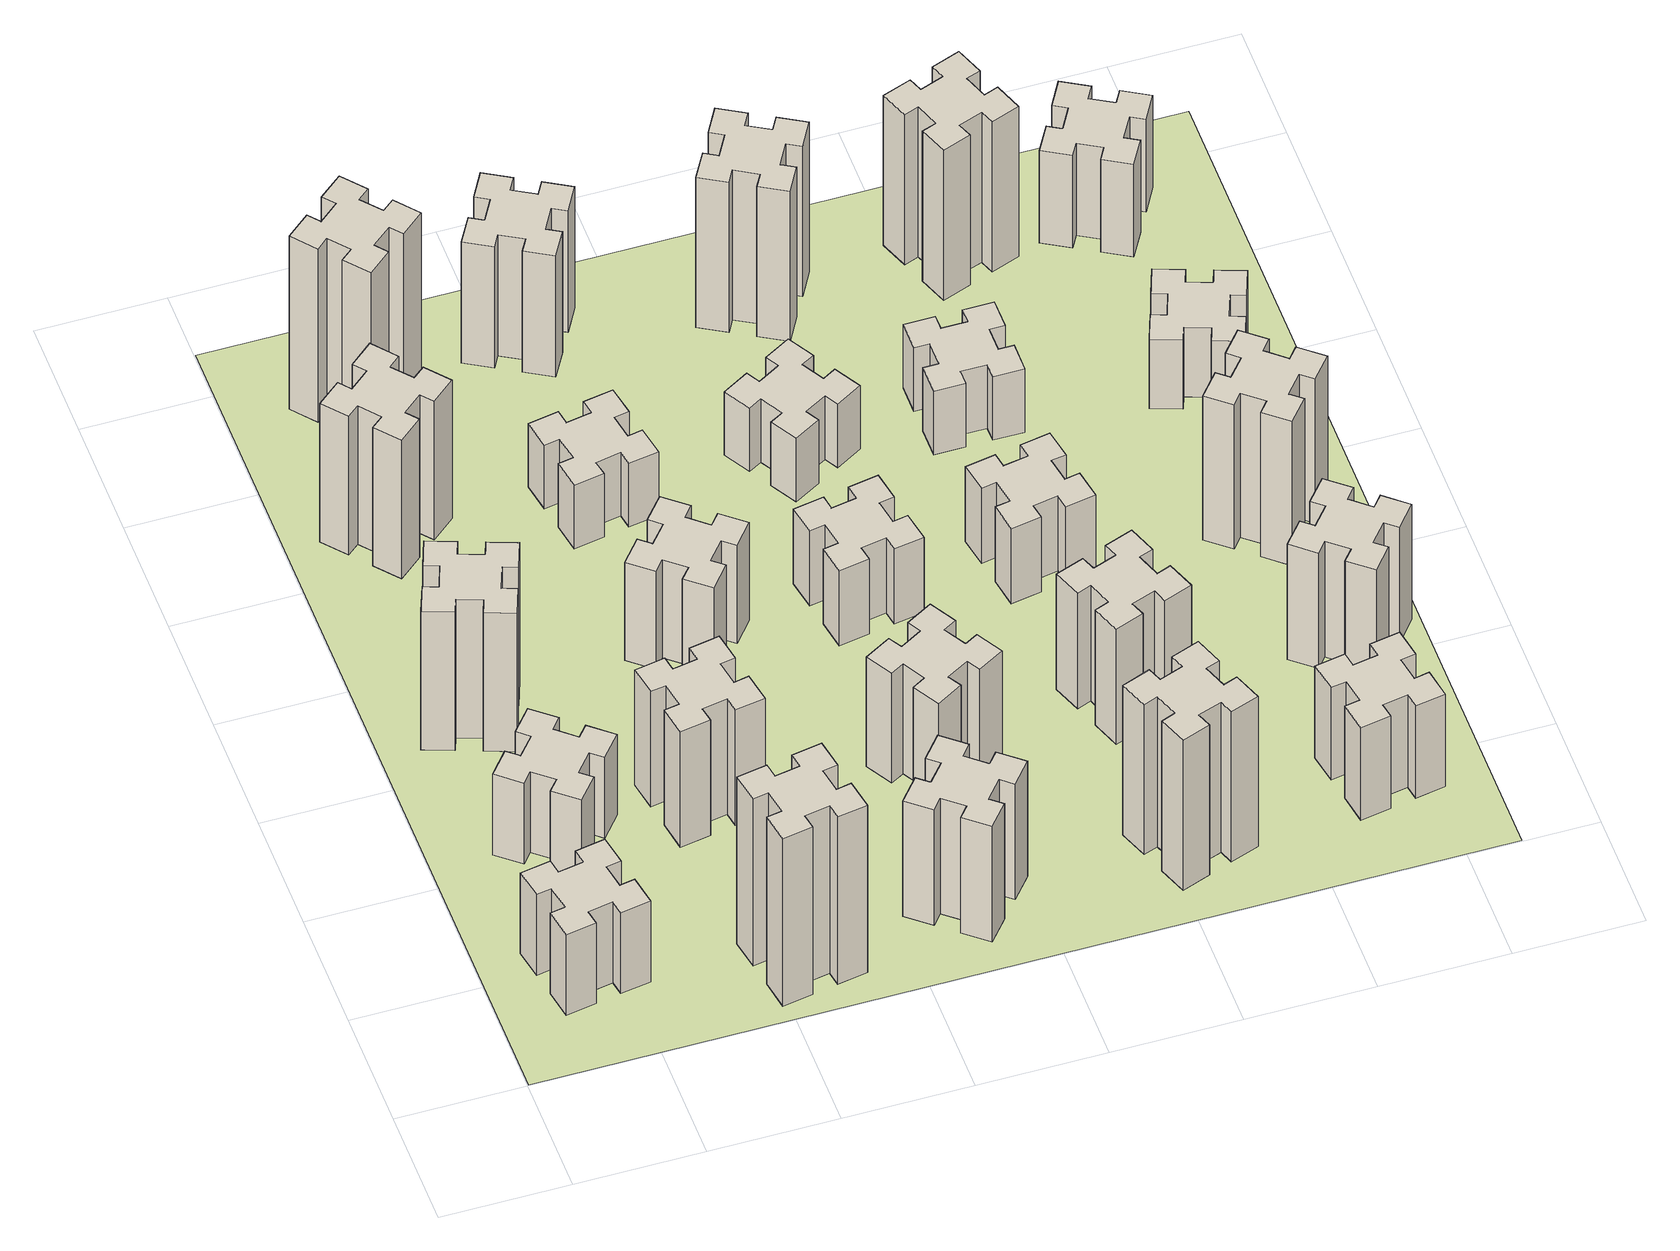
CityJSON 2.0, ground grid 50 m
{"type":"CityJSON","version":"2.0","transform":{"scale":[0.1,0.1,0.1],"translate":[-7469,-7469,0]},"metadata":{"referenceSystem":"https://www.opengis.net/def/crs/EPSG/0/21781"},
"CityObjects":{
"building1":{"type":"Building","attributes":{"class":"1000","function":"1000","usage":"1000","yearOfConstruction":2016,"roofType":"1000","measuredHeight":42,"storeysAboveGround":30,"storeysBelowGround":0},"geometry":[{"type":"Solid","lod":"1","boundaries":[[[[0,1,2,3,4,5,6,7,8,9,10,11,12,13,14,15,16,17,18,19]],[[17,16,20,21]],[[16,15,22,20]],[[15,14,23,22]],[[14,13,24,23]],[[13,12,25,24]],[[12,11,26,25]],[[11,10,27,26]],[[10,9,28,27]],[[9,8,29,28]],[[8,7,30,29]],[[7,6,31,30]],[[6,5,32,31]],[[5,4,33,32]],[[4,3,34,33]],[[3,2,35,34]],[[2,1,36,35]],[[1,0,37,36]],[[0,19,38,37]],[[19,18,39,38]],[[18,17,21,39]],[[24,25,26,27,28,29,30,31,32,33,34,35,36,37,38,39,21,20,22,23]]]]}]},
"building2":{"type":"Building","attributes":{"class":"1000","function":"1000","usage":"1000","yearOfConstruction":2016,"roofType":"1000","measuredHeight":42,"storeysAboveGround":30,"storeysBelowGround":0},"geometry":[{"type":"Solid","lod":"1","boundaries":[[[[40,41,42,43,44,45,46,47,48,49,50,51,52,53,54,55,56,57,58,59]],[[57,56,60,61]],[[56,55,62,60]],[[55,54,63,62]],[[54,53,64,63]],[[53,52,65,64]],[[52,51,66,65]],[[51,50,67,66]],[[50,49,68,67]],[[49,48,69,68]],[[48,47,70,69]],[[47,46,71,70]],[[46,45,72,71]],[[45,44,73,72]],[[44,43,74,73]],[[43,42,75,74]],[[42,41,76,75]],[[41,40,77,76]],[[40,59,78,77]],[[59,58,79,78]],[[58,57,61,79]],[[64,65,66,67,68,69,70,71,72,73,74,75,76,77,78,79,61,60,62,63]]]]}]},
"building3":{"type":"Building","attributes":{"class":"1000","function":"1000","usage":"1000","yearOfConstruction":2016,"roofType":"1000","measuredHeight":72,"storeysAboveGround":30,"storeysBelowGround":0},"geometry":[{"type":"Solid","lod":"1","boundaries":[[[[80,81,82,83,84,85,86,87,88,89,90,91,92,93,94,95,96,97,98,99]],[[97,96,100,101]],[[96,95,102,100]],[[95,94,103,102]],[[94,93,104,103]],[[93,92,105,104]],[[92,91,106,105]],[[91,90,107,106]],[[90,89,108,107]],[[89,88,109,108]],[[88,87,110,109]],[[87,86,111,110]],[[86,85,112,111]],[[85,84,113,112]],[[84,83,114,113]],[[83,82,115,114]],[[82,81,116,115]],[[81,80,117,116]],[[80,99,118,117]],[[99,98,119,118]],[[98,97,101,119]],[[104,105,106,107,108,109,110,111,112,113,114,115,116,117,118,119,101,100,102,103]]]]}]},
"building4":{"type":"Building","attributes":{"class":"1000","function":"1000","usage":"1000","yearOfConstruction":2016,"roofType":"1000","measuredHeight":72,"storeysAboveGround":30,"storeysBelowGround":0},"geometry":[{"type":"Solid","lod":"1","boundaries":[[[[120,121,122,123,124,125,126,127,128,129,130,131,132,133,134,135,136,137,138,139]],[[137,136,140,141]],[[136,135,142,140]],[[135,134,143,142]],[[134,133,144,143]],[[133,132,145,144]],[[132,131,146,145]],[[131,130,147,146]],[[130,129,148,147]],[[129,128,149,148]],[[128,127,150,149]],[[127,126,151,150]],[[126,125,152,151]],[[125,124,153,152]],[[124,123,154,153]],[[123,122,155,154]],[[122,121,156,155]],[[121,120,157,156]],[[120,139,158,157]],[[139,138,159,158]],[[138,137,141,159]],[[144,145,146,147,148,149,150,151,152,153,154,155,156,157,158,159,141,140,142,143]]]]}]},
"building5":{"type":"Building","attributes":{"class":"1000","function":"1000","usage":"1000","yearOfConstruction":2016,"roofType":"1000","measuredHeight":87,"storeysAboveGround":30,"storeysBelowGround":0},"geometry":[{"type":"Solid","lod":"1","boundaries":[[[[160,161,162,163,164,165,166,167,168,169,170,171,172,173,174,175,176,177,178,179]],[[177,176,180,181]],[[176,175,182,180]],[[175,174,183,182]],[[174,173,184,183]],[[173,172,185,184]],[[172,171,186,185]],[[171,170,187,186]],[[170,169,188,187]],[[169,168,189,188]],[[168,167,190,189]],[[167,166,191,190]],[[166,165,192,191]],[[165,164,193,192]],[[164,163,194,193]],[[163,162,195,194]],[[162,161,196,195]],[[161,160,197,196]],[[160,179,198,197]],[[179,178,199,198]],[[178,177,181,199]],[[184,185,186,187,188,189,190,191,192,193,194,195,196,197,198,199,181,180,182,183]]]]}]},
"building6":{"type":"Building","attributes":{"class":"1000","function":"1000","usage":"1000","yearOfConstruction":2016,"roofType":"1000","measuredHeight":60,"storeysAboveGround":30,"storeysBelowGround":0},"geometry":[{"type":"Solid","lod":"1","boundaries":[[[[200,201,202,203,204,205,206,207,208,209,210,211,212,213,214,215,216,217,218,219]],[[217,216,220,221]],[[216,215,222,220]],[[215,214,223,222]],[[214,213,224,223]],[[213,212,225,224]],[[212,211,226,225]],[[211,210,227,226]],[[210,209,228,227]],[[209,208,229,228]],[[208,207,230,229]],[[207,206,231,230]],[[206,205,232,231]],[[205,204,233,232]],[[204,203,234,233]],[[203,202,235,234]],[[202,201,236,235]],[[201,200,237,236]],[[200,219,238,237]],[[219,218,239,238]],[[218,217,221,239]],[[224,225,226,227,228,229,230,231,232,233,234,235,236,237,238,239,221,220,222,223]]]]}]},
"building7":{"type":"Building","attributes":{"class":"1000","function":"1000","usage":"1000","yearOfConstruction":2016,"roofType":"1000","measuredHeight":90,"storeysAboveGround":30,"storeysBelowGround":0},"geometry":[{"type":"Solid","lod":"1","boundaries":[[[[240,241,242,243,244,245,246,247,248,249,250,251,252,253,254,255,256,257,258,259]],[[257,256,260,261]],[[256,255,262,260]],[[255,254,263,262]],[[254,253,264,263]],[[253,252,265,264]],[[252,251,266,265]],[[251,250,267,266]],[[250,249,268,267]],[[249,248,269,268]],[[248,247,270,269]],[[247,246,271,270]],[[246,245,272,271]],[[245,244,273,272]],[[244,243,274,273]],[[243,242,275,274]],[[242,241,276,275]],[[241,240,277,276]],[[240,259,278,277]],[[259,258,279,278]],[[258,257,261,279]],[[264,265,266,267,268,269,270,271,272,273,274,275,276,277,278,279,261,260,262,263]]]]}]},
"building8":{"type":"Building","attributes":{"class":"1000","function":"1000","usage":"1000","yearOfConstruction":2016,"roofType":"1000","measuredHeight":51,"storeysAboveGround":30,"storeysBelowGround":0},"geometry":[{"type":"Solid","lod":"1","boundaries":[[[[280,281,282,283,284,285,286,287,288,289,290,291,292,293,294,295,296,297,298,299]],[[297,296,300,301]],[[296,295,302,300]],[[295,294,303,302]],[[294,293,304,303]],[[293,292,305,304]],[[292,291,306,305]],[[291,290,307,306]],[[290,289,308,307]],[[289,288,309,308]],[[288,287,310,309]],[[287,286,311,310]],[[286,285,312,311]],[[285,284,313,312]],[[284,283,314,313]],[[283,282,315,314]],[[282,281,316,315]],[[281,280,317,316]],[[280,299,318,317]],[[299,298,319,318]],[[298,297,301,319]],[[304,305,306,307,308,309,310,311,312,313,314,315,316,317,318,319,301,300,302,303]]]]}]},
"building9":{"type":"Building","attributes":{"class":"1000","function":"1000","usage":"1000","yearOfConstruction":2016,"roofType":"1000","measuredHeight":60,"storeysAboveGround":30,"storeysBelowGround":0},"geometry":[{"type":"Solid","lod":"1","boundaries":[[[[320,321,322,323,324,325,326,327,328,329,330,331,332,333,334,335,336,337,338,339]],[[337,336,340,341]],[[336,335,342,340]],[[335,334,343,342]],[[334,333,344,343]],[[333,332,345,344]],[[332,331,346,345]],[[331,330,347,346]],[[330,329,348,347]],[[329,328,349,348]],[[328,327,350,349]],[[327,326,351,350]],[[326,325,352,351]],[[325,324,353,352]],[[324,323,354,353]],[[323,322,355,354]],[[322,321,356,355]],[[321,320,357,356]],[[320,339,358,357]],[[339,338,359,358]],[[338,337,341,359]],[[344,345,346,347,348,349,350,351,352,353,354,355,356,357,358,359,341,340,342,343]]]]}]},
"building10":{"type":"Building","attributes":{"class":"1000","function":"1000","usage":"1000","yearOfConstruction":2016,"roofType":"1000","measuredHeight":33,"storeysAboveGround":30,"storeysBelowGround":0},"geometry":[{"type":"Solid","lod":"1","boundaries":[[[[360,361,362,363,364,365,366,367,368,369,370,371,372,373,374,375,376,377,378,379]],[[377,376,380,381]],[[376,375,382,380]],[[375,374,383,382]],[[374,373,384,383]],[[373,372,385,384]],[[372,371,386,385]],[[371,370,387,386]],[[370,369,388,387]],[[369,368,389,388]],[[368,367,390,389]],[[367,366,391,390]],[[366,365,392,391]],[[365,364,393,392]],[[364,363,394,393]],[[363,362,395,394]],[[362,361,396,395]],[[361,360,397,396]],[[360,379,398,397]],[[379,378,399,398]],[[378,377,381,399]],[[384,385,386,387,388,389,390,391,392,393,394,395,396,397,398,399,381,380,382,383]]]]}]},
"building11":{"type":"Building","attributes":{"class":"1000","function":"1000","usage":"1000","yearOfConstruction":2016,"roofType":"1000","measuredHeight":63,"storeysAboveGround":30,"storeysBelowGround":0},"geometry":[{"type":"Solid","lod":"1","boundaries":[[[[400,401,402,403,404,405,406,407,408,409,410,411,412,413,414,415,416,417,418,419]],[[417,416,420,421]],[[416,415,422,420]],[[415,414,423,422]],[[414,413,424,423]],[[413,412,425,424]],[[412,411,426,425]],[[411,410,427,426]],[[410,409,428,427]],[[409,408,429,428]],[[408,407,430,429]],[[407,406,431,430]],[[406,405,432,431]],[[405,404,433,432]],[[404,403,434,433]],[[403,402,435,434]],[[402,401,436,435]],[[401,400,437,436]],[[400,419,438,437]],[[419,418,439,438]],[[418,417,421,439]],[[424,425,426,427,428,429,430,431,432,433,434,435,436,437,438,439,421,420,422,423]]]]}]},
"building12":{"type":"Building","attributes":{"class":"1000","function":"1000","usage":"1000","yearOfConstruction":2016,"roofType":"1000","measuredHeight":57,"storeysAboveGround":30,"storeysBelowGround":0},"geometry":[{"type":"Solid","lod":"1","boundaries":[[[[440,441,442,443,444,445,446,447,448,449,450,451,452,453,454,455,456,457,458,459]],[[457,456,460,461]],[[456,455,462,460]],[[455,454,463,462]],[[454,453,464,463]],[[453,452,465,464]],[[452,451,466,465]],[[451,450,467,466]],[[450,449,468,467]],[[449,448,469,468]],[[448,447,470,469]],[[447,446,471,470]],[[446,445,472,471]],[[445,444,473,472]],[[444,443,474,473]],[[443,442,475,474]],[[442,441,476,475]],[[441,440,477,476]],[[440,459,478,477]],[[459,458,479,478]],[[458,457,461,479]],[[464,465,466,467,468,469,470,471,472,473,474,475,476,477,478,479,461,460,462,463]]]]}]},
"building13":{"type":"Building","attributes":{"class":"1000","function":"1000","usage":"1000","yearOfConstruction":2016,"roofType":"1000","measuredHeight":39,"storeysAboveGround":30,"storeysBelowGround":0},"geometry":[{"type":"Solid","lod":"1","boundaries":[[[[480,481,482,483,484,485,486,487,488,489,490,491,492,493,494,495,496,497,498,499]],[[497,496,500,501]],[[496,495,502,500]],[[495,494,503,502]],[[494,493,504,503]],[[493,492,505,504]],[[492,491,506,505]],[[491,490,507,506]],[[490,489,508,507]],[[489,488,509,508]],[[488,487,510,509]],[[487,486,511,510]],[[486,485,512,511]],[[485,484,513,512]],[[484,483,514,513]],[[483,482,515,514]],[[482,481,516,515]],[[481,480,517,516]],[[480,499,518,517]],[[499,498,519,518]],[[498,497,501,519]],[[504,505,506,507,508,509,510,511,512,513,514,515,516,517,518,519,501,500,502,503]]]]}]},
"building14":{"type":"Building","attributes":{"class":"1000","function":"1000","usage":"1000","yearOfConstruction":2016,"roofType":"1000","measuredHeight":33,"storeysAboveGround":30,"storeysBelowGround":0},"geometry":[{"type":"Solid","lod":"1","boundaries":[[[[520,521,522,523,524,525,526,527,528,529,530,531,532,533,534,535,536,537,538,539]],[[537,536,540,541]],[[536,535,542,540]],[[535,534,543,542]],[[534,533,544,543]],[[533,532,545,544]],[[532,531,546,545]],[[531,530,547,546]],[[530,529,548,547]],[[529,528,549,548]],[[528,527,550,549]],[[527,526,551,550]],[[526,525,552,551]],[[525,524,553,552]],[[524,523,554,553]],[[523,522,555,554]],[[522,521,556,555]],[[521,520,557,556]],[[520,539,558,557]],[[539,538,559,558]],[[538,537,541,559]],[[544,545,546,547,548,549,550,551,552,553,554,555,556,557,558,559,541,540,542,543]]]]}]},
"building15":{"type":"Building","attributes":{"class":"1000","function":"1000","usage":"1000","yearOfConstruction":2016,"roofType":"1000","measuredHeight":78,"storeysAboveGround":30,"storeysBelowGround":0},"geometry":[{"type":"Solid","lod":"1","boundaries":[[[[560,561,562,563,564,565,566,567,568,569,570,571,572,573,574,575,576,577,578,579]],[[577,576,580,581]],[[576,575,582,580]],[[575,574,583,582]],[[574,573,584,583]],[[573,572,585,584]],[[572,571,586,585]],[[571,570,587,586]],[[570,569,588,587]],[[569,568,589,588]],[[568,567,590,589]],[[567,566,591,590]],[[566,565,592,591]],[[565,564,593,592]],[[564,563,594,593]],[[563,562,595,594]],[[562,561,596,595]],[[561,560,597,596]],[[560,579,598,597]],[[579,578,599,598]],[[578,577,581,599]],[[584,585,586,587,588,589,590,591,592,593,594,595,596,597,598,599,581,580,582,583]]]]}]},
"building16":{"type":"Building","attributes":{"class":"1000","function":"1000","usage":"1000","yearOfConstruction":2016,"roofType":"1000","measuredHeight":60,"storeysAboveGround":30,"storeysBelowGround":0},"geometry":[{"type":"Solid","lod":"1","boundaries":[[[[600,601,602,603,604,605,606,607,608,609,610,611,612,613,614,615,616,617,618,619]],[[617,616,620,621]],[[616,615,622,620]],[[615,614,623,622]],[[614,613,624,623]],[[613,612,625,624]],[[612,611,626,625]],[[611,610,627,626]],[[610,609,628,627]],[[609,608,629,628]],[[608,607,630,629]],[[607,606,631,630]],[[606,605,632,631]],[[605,604,633,632]],[[604,603,634,633]],[[603,602,635,634]],[[602,601,636,635]],[[601,600,637,636]],[[600,619,638,637]],[[619,618,639,638]],[[618,617,621,639]],[[624,625,626,627,628,629,630,631,632,633,634,635,636,637,638,639,621,620,622,623]]]]}]},
"building17":{"type":"Building","attributes":{"class":"1000","function":"1000","usage":"1000","yearOfConstruction":2016,"roofType":"1000","measuredHeight":78,"storeysAboveGround":30,"storeysBelowGround":0},"geometry":[{"type":"Solid","lod":"1","boundaries":[[[[640,641,642,643,644,645,646,647,648,649,650,651,652,653,654,655,656,657,658,659]],[[657,656,660,661]],[[656,655,662,660]],[[655,654,663,662]],[[654,653,664,663]],[[653,652,665,664]],[[652,651,666,665]],[[651,650,667,666]],[[650,649,668,667]],[[649,648,669,668]],[[648,647,670,669]],[[647,646,671,670]],[[646,645,672,671]],[[645,644,673,672]],[[644,643,674,673]],[[643,642,675,674]],[[642,641,676,675]],[[641,640,677,676]],[[640,659,678,677]],[[659,658,679,678]],[[658,657,661,679]],[[664,665,666,667,668,669,670,671,672,673,674,675,676,677,678,679,661,660,662,663]]]]}]},
"building18":{"type":"Building","attributes":{"class":"1000","function":"1000","usage":"1000","yearOfConstruction":2016,"roofType":"1000","measuredHeight":39,"storeysAboveGround":30,"storeysBelowGround":0},"geometry":[{"type":"Solid","lod":"1","boundaries":[[[[680,681,682,683,684,685,686,687,688,689,690,691,692,693,694,695,696,697,698,699]],[[697,696,700,701]],[[696,695,702,700]],[[695,694,703,702]],[[694,693,704,703]],[[693,692,705,704]],[[692,691,706,705]],[[691,690,707,706]],[[690,689,708,707]],[[689,688,709,708]],[[688,687,710,709]],[[687,686,711,710]],[[686,685,712,711]],[[685,684,713,712]],[[684,683,714,713]],[[683,682,715,714]],[[682,681,716,715]],[[681,680,717,716]],[[680,699,718,717]],[[699,698,719,718]],[[698,697,701,719]],[[704,705,706,707,708,709,710,711,712,713,714,715,716,717,718,719,701,700,702,703]]]]}]},
"building19":{"type":"Building","attributes":{"class":"1000","function":"1000","usage":"1000","yearOfConstruction":2016,"roofType":"1000","measuredHeight":33,"storeysAboveGround":30,"storeysBelowGround":0},"geometry":[{"type":"Solid","lod":"1","boundaries":[[[[720,721,722,723,724,725,726,727,728,729,730,731,732,733,734,735,736,737,738,739]],[[737,736,740,741]],[[736,735,742,740]],[[735,734,743,742]],[[734,733,744,743]],[[733,732,745,744]],[[732,731,746,745]],[[731,730,747,746]],[[730,729,748,747]],[[729,728,749,748]],[[728,727,750,749]],[[727,726,751,750]],[[726,725,752,751]],[[725,724,753,752]],[[724,723,754,753]],[[723,722,755,754]],[[722,721,756,755]],[[721,720,757,756]],[[720,739,758,757]],[[739,738,759,758]],[[738,737,741,759]],[[744,745,746,747,748,749,750,751,752,753,754,755,756,757,758,759,741,740,742,743]]]]}]},
"building20":{"type":"Building","attributes":{"class":"1000","function":"1000","usage":"1000","yearOfConstruction":2016,"roofType":"1000","measuredHeight":48,"storeysAboveGround":30,"storeysBelowGround":0},"geometry":[{"type":"Solid","lod":"1","boundaries":[[[[760,761,762,763,764,765,766,767,768,769,770,771,772,773,774,775,776,777,778,779]],[[777,776,780,781]],[[776,775,782,780]],[[775,774,783,782]],[[774,773,784,783]],[[773,772,785,784]],[[772,771,786,785]],[[771,770,787,786]],[[770,769,788,787]],[[769,768,789,788]],[[768,767,790,789]],[[767,766,791,790]],[[766,765,792,791]],[[765,764,793,792]],[[764,763,794,793]],[[763,762,795,794]],[[762,761,796,795]],[[761,760,797,796]],[[760,779,798,797]],[[779,778,799,798]],[[778,777,781,799]],[[784,785,786,787,788,789,790,791,792,793,794,795,796,797,798,799,781,780,782,783]]]]}]},
"building21":{"type":"Building","attributes":{"class":"1000","function":"1000","usage":"1000","yearOfConstruction":2016,"roofType":"1000","measuredHeight":78,"storeysAboveGround":30,"storeysBelowGround":0},"geometry":[{"type":"Solid","lod":"1","boundaries":[[[[800,801,802,803,804,805,806,807,808,809,810,811,812,813,814,815,816,817,818,819]],[[817,816,820,821]],[[816,815,822,820]],[[815,814,823,822]],[[814,813,824,823]],[[813,812,825,824]],[[812,811,826,825]],[[811,810,827,826]],[[810,809,828,827]],[[809,808,829,828]],[[808,807,830,829]],[[807,806,831,830]],[[806,805,832,831]],[[805,804,833,832]],[[804,803,834,833]],[[803,802,835,834]],[[802,801,836,835]],[[801,800,837,836]],[[800,819,838,837]],[[819,818,839,838]],[[818,817,821,839]],[[824,825,826,827,828,829,830,831,832,833,834,835,836,837,838,839,821,820,822,823]]]]}]},
"building22":{"type":"Building","attributes":{"class":"1000","function":"1000","usage":"1000","yearOfConstruction":2016,"roofType":"1000","measuredHeight":60,"storeysAboveGround":30,"storeysBelowGround":0},"geometry":[{"type":"Solid","lod":"1","boundaries":[[[[840,841,842,843,844,845,846,847,848,849,850,851,852,853,854,855,856,857,858,859]],[[857,856,860,861]],[[856,855,862,860]],[[855,854,863,862]],[[854,853,864,863]],[[853,852,865,864]],[[852,851,866,865]],[[851,850,867,866]],[[850,849,868,867]],[[849,848,869,868]],[[848,847,870,869]],[[847,846,871,870]],[[846,845,872,871]],[[845,844,873,872]],[[844,843,874,873]],[[843,842,875,874]],[[842,841,876,875]],[[841,840,877,876]],[[840,859,878,877]],[[859,858,879,878]],[[858,857,861,879]],[[864,865,866,867,868,869,870,871,872,873,874,875,876,877,878,879,861,860,862,863]]]]}]},
"building23":{"type":"Building","attributes":{"class":"1000","function":"1000","usage":"1000","yearOfConstruction":2016,"roofType":"1000","measuredHeight":75,"storeysAboveGround":30,"storeysBelowGround":0},"geometry":[{"type":"Solid","lod":"1","boundaries":[[[[880,881,882,883,884,885,886,887,888,889,890,891,892,893,894,895,896,897,898,899]],[[897,896,900,901]],[[896,895,902,900]],[[895,894,903,902]],[[894,893,904,903]],[[893,892,905,904]],[[892,891,906,905]],[[891,890,907,906]],[[890,889,908,907]],[[889,888,909,908]],[[888,887,910,909]],[[887,886,911,910]],[[886,885,912,911]],[[885,884,913,912]],[[884,883,914,913]],[[883,882,915,914]],[[882,881,916,915]],[[881,880,917,916]],[[880,899,918,917]],[[899,898,919,918]],[[898,897,901,919]],[[904,905,906,907,908,909,910,911,912,913,914,915,916,917,918,919,901,900,902,903]]]]}]},
"building24":{"type":"Building","attributes":{"class":"1000","function":"1000","usage":"1000","yearOfConstruction":2016,"roofType":"1000","measuredHeight":36,"storeysAboveGround":30,"storeysBelowGround":0},"geometry":[{"type":"Solid","lod":"1","boundaries":[[[[920,921,922,923,924,925,926,927,928,929,930,931,932,933,934,935,936,937,938,939]],[[937,936,940,941]],[[936,935,942,940]],[[935,934,943,942]],[[934,933,944,943]],[[933,932,945,944]],[[932,931,946,945]],[[931,930,947,946]],[[930,929,948,947]],[[929,928,949,948]],[[928,927,950,949]],[[927,926,951,950]],[[926,925,952,951]],[[925,924,953,952]],[[924,923,954,953]],[[923,922,955,954]],[[922,921,956,955]],[[921,920,957,956]],[[920,939,958,957]],[[939,938,959,958]],[[938,937,941,959]],[[944,945,946,947,948,949,950,951,952,953,954,955,956,957,958,959,941,940,942,943]]]]}]},
"building25":{"type":"Building","attributes":{"class":"1000","function":"1000","usage":"1000","yearOfConstruction":2016,"roofType":"1000","measuredHeight":48,"storeysAboveGround":30,"storeysBelowGround":0},"geometry":[{"type":"Solid","lod":"1","boundaries":[[[[960,961,962,963,964,965,966,967,968,969,970,971,972,973,974,975,976,977,978,979]],[[977,976,980,981]],[[976,975,982,980]],[[975,974,983,982]],[[974,973,984,983]],[[973,972,985,984]],[[972,971,986,985]],[[971,970,987,986]],[[970,969,988,987]],[[969,968,989,988]],[[968,967,990,989]],[[967,966,991,990]],[[966,965,992,991]],[[965,964,993,992]],[[964,963,994,993]],[[963,962,995,994]],[[962,961,996,995]],[[961,960,997,996]],[[960,979,998,997]],[[979,978,999,998]],[[978,977,981,999]],[[984,985,986,987,988,989,990,991,992,993,994,995,996,997,998,999,981,980,982,983]]]]}]},
"landuse1":{"type":"LandUse","attributes":{"name":"plot1","function":"1010"},"geometry":[{"type":"MultiSurface","lod":"1","boundaries":[[[1000,1001,1002,1003]]]}]}
},
"vertices":[
[492,445,0],[475,544,0],[534,554,0],[513,672,0],[395,651,0],[405,592,0],[307,575,0],[297,634,0],[178,613,0],[199,495,0],[258,505,0],[276,407,0],[217,397,0],[237,278,0],[356,299,0],[345,358,0],[444,376,0],[454,317,0],[572,337,0],[551,456,0],[444,376,420],[454,317,420],[345,358,420],[356,299,420],[237,278,420],[217,397,420],[276,407,420],[258,505,420],[199,495,420],[178,613,420],[297,634,420],[307,575,420],[405,592,420],[395,651,420],[513,672,420],[534,554,420],[475,544,420],[492,445,420],[551,456,420],[572,337,420],
[423,1224,0],[359,1148,0],[313,1186,0],[236,1094,0],[328,1017,0],[366,1063,0],[443,999,0],[404,953,0],[496,876,0],[573,968,0],[527,1006,0],[592,1083,0],[638,1044,0],[715,1136,0],[623,1213,0],[584,1167,0],[508,1232,0],[546,1278,0],[454,1355,0],[377,1263,0],[508,1232,420],[546,1278,420],[584,1167,420],[623,1213,420],[715,1136,420],[638,1044,420],[592,1083,420],[527,1006,420],[573,968,420],[496,876,420],[404,953,420],[443,999,420],[366,1063,420],[328,1017,420],[236,1094,420],[313,1186,420],[359,1148,420],[423,1224,420],[377,1263,420],[454,1355,420],
[291,1669,0],[385,1635,0],[364,1579,0],[477,1537,0],[518,1650,0],[462,1671,0],[496,1765,0],[552,1744,0],[593,1857,0],[480,1898,0],[460,1842,0],[366,1876,0],[387,1932,0],[274,1973,0],[233,1860,0],[289,1840,0],[255,1746,0],[199,1767,0],[157,1654,0],[270,1613,0],[255,1746,720],[199,1767,720],[289,1840,720],[233,1860,720],[274,1973,720],[387,1932,720],[366,1876,720],[460,1842,720],[480,1898,720],[593,1857,720],[552,1744,720],[496,1765,720],[462,1671,720],[518,1650,720],[477,1537,720],[364,1579,720],[385,1635,720],[291,1669,720],[270,1613,720],[157,1654,720],
[259,2663,0],[323,2586,0],[277,2548,0],[354,2456,0],[446,2533,0],[408,2579,0],[484,2643,0],[523,2597,0],[615,2674,0],[538,2766,0],[492,2728,0],[427,2804,0],[473,2843,0],[396,2935,0],[304,2858,0],[343,2812,0],[266,2747,0],[228,2793,0],[136,2716,0],[213,2624,0],[266,2747,720],[228,2793,720],[343,2812,720],[304,2858,720],[396,2935,720],[473,2843,720],[427,2804,720],[492,2728,720],[538,2766,720],[615,2674,720],[523,2597,720],[484,2643,720],[408,2579,720],[446,2533,720],[354,2456,720],[277,2548,720],[323,2586,720],[259,2663,720],[213,2624,720],[136,2716,720],
[998,305,0],[1016,207,0],[957,197,0],[977,78,0],[1096,99,0],[1085,158,0],[1184,176,0],[1194,117,0],[1312,137,0],[1291,256,0],[1232,245,0],[1215,344,0],[1274,354,0],[1253,472,0],[1135,451,0],[1145,392,0],[1047,375,0],[1037,434,0],[918,413,0],[939,295,0],[1047,375,870],[1037,434,870],[1145,392,870],[1135,451,870],[1253,472,870],[1274,354,870],[1215,344,870],[1232,245,870],[1291,256,870],[1312,137,870],[1194,117,870],[1184,176,870],[1085,158,870],[1096,99,870],[977,78,870],[957,197,870],[1016,207,870],[998,305,870],[939,295,870],[918,413,870],
[898,1145,0],[916,1047,0],[857,1037,0],[877,918,0],[996,939,0],[985,998,0],[1084,1016,0],[1094,957,0],[1212,977,0],[1191,1096,0],[1132,1085,0],[1115,1184,0],[1174,1194,0],[1153,1312,0],[1035,1291,0],[1045,1232,0],[947,1215,0],[937,1274,0],[818,1253,0],[839,1135,0],[947,1215,600],[937,1274,600],[1045,1232,600],[1035,1291,600],[1153,1312,600],[1174,1194,600],[1115,1184,600],[1132,1085,600],[1191,1096,600],[1212,977,600],[1094,957,600],[1084,1016,600],[985,998,600],[996,939,600],[877,918,600],[857,1037,600],[916,1047,600],[898,1145,600],[839,1135,600],[818,1253,600],
[443,3452,0],[366,3387,0],[328,3433,0],[236,3356,0],[313,3264,0],[359,3303,0],[423,3226,0],[377,3188,0],[454,3096,0],[546,3173,0],[508,3219,0],[584,3283,0],[623,3237,0],[715,3314,0],[638,3406,0],[592,3368,0],[527,3444,0],[573,3483,0],[496,3575,0],[404,3498,0],[527,3444,900],[573,3483,900],[592,3368,900],[638,3406,900],[715,3314,900],[623,3237,900],[584,3283,900],[508,3219,900],[546,3173,900],[454,3096,900],[377,3188,900],[423,3226,900],[359,3303,900],[313,3264,900],[236,3356,900],[328,3433,900],[366,3387,900],[443,3452,900],[404,3498,900],[496,3575,900],
[1163,1964,0],[1099,1888,0],[1053,1926,0],[976,1834,0],[1068,1757,0],[1106,1803,0],[1183,1739,0],[1144,1693,0],[1236,1616,0],[1313,1708,0],[1267,1746,0],[1332,1823,0],[1378,1784,0],[1455,1876,0],[1363,1953,0],[1324,1907,0],[1248,1972,0],[1286,2018,0],[1194,2095,0],[1117,2003,0],[1248,1972,510],[1286,2018,510],[1324,1907,510],[1363,1953,510],[1455,1876,510],[1378,1784,510],[1332,1823,510],[1267,1746,510],[1313,1708,510],[1236,1616,510],[1144,1693,510],[1183,1739,510],[1106,1803,510],[1068,1757,510],[976,1834,510],[1053,1926,510],[1099,1888,510],[1163,1964,510],[1117,2003,510],[1194,2095,510],
[1646,323,0],[1723,259,0],[1684,213,0],[1776,136,0],[1853,228,0],[1807,266,0],[1872,343,0],[1918,304,0],[1995,396,0],[1903,473,0],[1864,427,0],[1788,492,0],[1826,538,0],[1734,615,0],[1657,523,0],[1703,484,0],[1639,408,0],[1593,446,0],[1516,354,0],[1608,277,0],[1639,408,600],[1593,446,600],[1703,484,600],[1657,523,600],[1734,615,600],[1826,538,600],[1788,492,600],[1864,427,600],[1903,473,600],[1995,396,600],[1918,304,600],[1872,343,600],[1807,266,600],[1853,228,600],[1776,136,600],[1684,213,600],[1723,259,600],[1646,323,600],[1608,277,600],[1516,354,600],
[998,2625,0],[1016,2527,0],[957,2517,0],[977,2398,0],[1096,2419,0],[1085,2478,0],[1184,2496,0],[1194,2437,0],[1312,2457,0],[1291,2576,0],[1232,2565,0],[1215,2664,0],[1274,2674,0],[1253,2792,0],[1135,2771,0],[1145,2712,0],[1047,2695,0],[1037,2754,0],[918,2733,0],[939,2615,0],[1047,2695,330],[1037,2754,330],[1145,2712,330],[1135,2771,330],[1253,2792,330],[1274,2674,330],[1215,2664,330],[1232,2565,330],[1291,2576,330],[1312,2457,330],[1194,2437,330],[1184,2496,330],[1085,2478,330],[1096,2419,330],[977,2398,330],[957,2517,330],[1016,2527,330],[998,2625,330],[939,2615,330],[918,2733,330],
[1045,3534,0],[995,3447,0],[943,3477,0],[883,3373,0],[987,3313,0],[1017,3365,0],[1104,3315,0],[1074,3263,0],[1178,3203,0],[1238,3307,0],[1186,3337,0],[1236,3424,0],[1288,3394,0],[1348,3498,0],[1244,3558,0],[1214,3506,0],[1127,3556,0],[1157,3608,0],[1053,3668,0],[993,3564,0],[1127,3556,630],[1157,3608,630],[1214,3506,630],[1244,3558,630],[1348,3498,630],[1288,3394,630],[1236,3424,630],[1186,3337,630],[1238,3307,630],[1178,3203,630],[1074,3263,630],[1104,3315,630],[1017,3365,630],[987,3313,630],[883,3373,630],[943,3477,630],[995,3447,630],[1045,3534,630],[993,3564,630],[1053,3668,630],
[1867,895,0],[1954,945,0],[1984,893,0],[2088,953,0],[2028,1057,0],[1976,1027,0],[1926,1114,0],[1978,1144,0],[1918,1248,0],[1814,1188,0],[1844,1136,0],[1757,1086,0],[1727,1138,0],[1623,1078,0],[1683,974,0],[1735,1004,0],[1785,917,0],[1733,887,0],[1793,783,0],[1897,843,0],[1785,917,570],[1733,887,570],[1735,1004,570],[1683,974,570],[1623,1078,570],[1727,1138,570],[1757,1086,570],[1844,1136,570],[1814,1188,570],[1918,1248,570],[1978,1144,570],[1926,1114,570],[1976,1027,570],[2028,1057,570],[2088,953,570],[1984,893,570],[1954,945,570],[1867,895,570],[1897,843,570],[1793,783,570],
[1972,1825,0],[1955,1924,0],[2014,1934,0],[1993,2052,0],[1875,2031,0],[1885,1972,0],[1787,1955,0],[1777,2014,0],[1658,1993,0],[1679,1875,0],[1738,1885,0],[1756,1787,0],[1697,1777,0],[1717,1658,0],[1836,1679,0],[1825,1738,0],[1924,1756,0],[1934,1697,0],[2052,1717,0],[2031,1836,0],[1924,1756,390],[1934,1697,390],[1825,1738,390],[1836,1679,390],[1717,1658,390],[1697,1777,390],[1756,1787,390],[1738,1885,390],[1679,1875,390],[1658,1993,390],[1777,2014,390],[1787,1955,390],[1885,1972,390],[1875,2031,390],[1993,2052,390],[2014,1934,390],[1955,1924,390],[1972,1825,390],[2031,1836,390],[2052,1717,390],
[1735,2584,0],[1785,2497,0],[1733,2467,0],[1793,2363,0],[1897,2423,0],[1867,2475,0],[1954,2525,0],[1984,2473,0],[2088,2533,0],[2028,2637,0],[1976,2607,0],[1926,2694,0],[1978,2724,0],[1918,2828,0],[1814,2768,0],[1844,2716,0],[1757,2666,0],[1727,2718,0],[1623,2658,0],[1683,2554,0],[1757,2666,330],[1727,2718,330],[1844,2716,330],[1814,2768,330],[1918,2828,330],[1978,2724,330],[1926,2694,330],[1976,2607,330],[2028,2637,330],[2088,2533,330],[1984,2473,330],[1954,2525,330],[1867,2475,330],[1897,2423,330],[1793,2363,330],[1733,2467,330],[1785,2497,330],[1735,2584,330],[1683,2554,330],[1623,2658,330],
[2716,366,0],[2682,460,0],[2738,480,0],[2697,593,0],[2584,552,0],[2605,496,0],[2511,462,0],[2490,518,0],[2377,477,0],[2419,364,0],[2475,385,0],[2509,291,0],[2453,270,0],[2494,157,0],[2607,199,0],[2586,255,0],[2680,289,0],[2700,233,0],[2813,274,0],[2772,387,0],[2680,289,780],[2700,233,780],[2586,255,780],[2607,199,780],[2494,157,780],[2453,270,780],[2509,291,780],[2475,385,780],[2419,364,780],[2377,477,780],[2490,518,780],[2511,462,780],[2605,496,780],[2584,552,780],[2697,593,780],[2738,480,780],[2682,460,780],[2716,366,780],[2772,387,780],[2813,274,780],
[2586,995,0],[2680,1029,0],[2700,973,0],[2813,1014,0],[2772,1127,0],[2716,1106,0],[2682,1200,0],[2738,1220,0],[2697,1333,0],[2584,1292,0],[2605,1236,0],[2511,1202,0],[2490,1258,0],[2377,1217,0],[2419,1104,0],[2475,1125,0],[2509,1031,0],[2453,1010,0],[2494,897,0],[2607,939,0],[2509,1031,600],[2453,1010,600],[2475,1125,600],[2419,1104,600],[2377,1217,600],[2490,1258,600],[2511,1202,600],[2605,1236,600],[2584,1292,600],[2697,1333,600],[2738,1220,600],[2682,1200,600],[2716,1106,600],[2772,1127,600],[2813,1014,600],[2700,973,600],[2680,1029,600],[2586,995,600],[2607,939,600],[2494,897,600],
[1885,3434,0],[1835,3347,0],[1783,3377,0],[1723,3273,0],[1827,3213,0],[1857,3265,0],[1944,3215,0],[1914,3163,0],[2018,3103,0],[2078,3207,0],[2026,3237,0],[2076,3324,0],[2128,3294,0],[2188,3398,0],[2084,3458,0],[2054,3406,0],[1967,3456,0],[1997,3508,0],[1893,3568,0],[1833,3464,0],[1967,3456,780],[1997,3508,780],[2054,3406,780],[2084,3458,780],[2188,3398,780],[2128,3294,780],[2076,3324,780],[2026,3237,780],[2078,3207,780],[2018,3103,780],[1914,3163,780],[1944,3215,780],[1857,3265,780],[1827,3213,780],[1723,3273,780],[1783,3377,780],[1835,3347,780],[1885,3434,780],[1833,3464,780],[1893,3568,780],
[2525,1972,0],[2427,1955,0],[2417,2014,0],[2298,1993,0],[2319,1875,0],[2378,1885,0],[2396,1787,0],[2337,1777,0],[2357,1658,0],[2476,1679,0],[2465,1738,0],[2564,1756,0],[2574,1697,0],[2692,1717,0],[2671,1836,0],[2612,1825,0],[2595,1924,0],[2654,1934,0],[2633,2052,0],[2515,2031,0],[2595,1924,390],[2654,1934,390],[2612,1825,390],[2671,1836,390],[2692,1717,390],[2574,1697,390],[2564,1756,390],[2465,1738,390],[2476,1679,390],[2357,1658,390],[2337,1777,390],[2396,1787,390],[2378,1885,390],[2319,1875,390],[2298,1993,390],[2417,2014,390],[2427,1955,390],[2525,1972,390],[2515,2031,390],[2633,2052,390],
[2385,2645,0],[2385,2545,0],[2325,2545,0],[2325,2425,0],[2445,2425,0],[2445,2485,0],[2545,2485,0],[2545,2425,0],[2665,2425,0],[2665,2545,0],[2605,2545,0],[2605,2645,0],[2665,2645,0],[2665,2765,0],[2545,2765,0],[2545,2705,0],[2445,2705,0],[2445,2765,0],[2325,2765,0],[2325,2645,0],[2445,2705,330],[2445,2765,330],[2545,2705,330],[2545,2765,330],[2665,2765,330],[2665,2645,330],[2605,2645,330],[2605,2545,330],[2665,2545,330],[2665,2425,330],[2545,2425,330],[2545,2485,330],[2445,2485,330],[2445,2425,330],[2325,2425,330],[2325,2545,330],[2385,2545,330],[2385,2645,330],[2325,2645,330],[2325,2765,330],
[3305,358,0],[3404,376,0],[3414,317,0],[3532,337,0],[3511,456,0],[3452,445,0],[3435,544,0],[3494,554,0],[3473,672,0],[3355,651,0],[3365,592,0],[3267,575,0],[3257,634,0],[3138,613,0],[3159,495,0],[3218,505,0],[3236,407,0],[3177,397,0],[3197,278,0],[3316,299,0],[3236,407,480],[3177,397,480],[3218,505,480],[3159,495,480],[3138,613,480],[3257,634,480],[3267,575,480],[3365,592,480],[3355,651,480],[3473,672,480],[3494,554,480],[3435,544,480],[3452,445,480],[3511,456,480],[3532,337,480],[3414,317,480],[3404,376,480],[3305,358,480],[3316,299,480],[3197,278,480],
[2686,3215,0],[2780,3249,0],[2800,3193,0],[2913,3234,0],[2872,3347,0],[2816,3326,0],[2782,3420,0],[2838,3440,0],[2797,3553,0],[2684,3512,0],[2705,3456,0],[2611,3422,0],[2590,3478,0],[2477,3437,0],[2519,3324,0],[2575,3345,0],[2609,3251,0],[2553,3230,0],[2594,3117,0],[2707,3159,0],[2609,3251,780],[2553,3230,780],[2575,3345,780],[2519,3324,780],[2477,3437,780],[2590,3478,780],[2611,3422,780],[2705,3456,780],[2684,3512,780],[2797,3553,780],[2838,3440,780],[2782,3420,780],[2816,3326,780],[2872,3347,780],[2913,3234,780],[2800,3193,780],[2780,3249,780],[2686,3215,780],[2707,3159,780],[2594,3117,780],
[3487,1006,0],[3552,1083,0],[3598,1044,0],[3675,1136,0],[3583,1213,0],[3544,1167,0],[3468,1232,0],[3506,1278,0],[3414,1355,0],[3337,1263,0],[3383,1224,0],[3319,1148,0],[3273,1186,0],[3196,1094,0],[3288,1017,0],[3326,1063,0],[3403,999,0],[3364,953,0],[3456,876,0],[3533,968,0],[3403,999,600],[3364,953,600],[3326,1063,600],[3288,1017,600],[3196,1094,600],[3273,1186,600],[3319,1148,600],[3383,1224,600],[3337,1263,600],[3414,1355,600],[3506,1278,600],[3468,1232,600],[3544,1167,600],[3583,1213,600],[3675,1136,600],[3598,1044,600],[3552,1083,600],[3487,1006,600],[3533,968,600],[3456,876,600],
[3226,1703,0],[3303,1639,0],[3264,1593,0],[3356,1516,0],[3433,1608,0],[3387,1646,0],[3452,1723,0],[3498,1684,0],[3575,1776,0],[3483,1853,0],[3444,1807,0],[3368,1872,0],[3406,1918,0],[3314,1995,0],[3237,1903,0],[3283,1864,0],[3219,1788,0],[3173,1826,0],[3096,1734,0],[3188,1657,0],[3219,1788,750],[3173,1826,750],[3283,1864,750],[3237,1903,750],[3314,1995,750],[3406,1918,750],[3368,1872,750],[3444,1807,750],[3483,1853,750],[3575,1776,750],[3498,1684,750],[3452,1723,750],[3387,1646,750],[3433,1608,750],[3356,1516,750],[3264,1593,750],[3303,1639,750],[3226,1703,750],[3188,1657,750],[3096,1734,750],
[3249,2580,0],[3215,2486,0],[3159,2507,0],[3117,2394,0],[3230,2353,0],[3251,2409,0],[3345,2375,0],[3324,2319,0],[3437,2277,0],[3478,2390,0],[3422,2411,0],[3456,2505,0],[3512,2484,0],[3553,2597,0],[3440,2638,0],[3420,2582,0],[3326,2616,0],[3347,2672,0],[3234,2713,0],[3193,2600,0],[3326,2616,360],[3347,2672,360],[3420,2582,360],[3440,2638,360],[3553,2597,360],[3512,2484,360],[3456,2505,360],[3422,2411,360],[3478,2390,360],[3437,2277,360],[3324,2319,360],[3345,2375,360],[3251,2409,360],[3230,2353,360],[3117,2394,360],[3159,2507,360],[3215,2486,360],[3249,2580,360],[3193,2600,360],[3234,2713,360],
[3137,3265,0],[3224,3215,0],[3194,3163,0],[3298,3103,0],[3358,3207,0],[3306,3237,0],[3356,3324,0],[3408,3294,0],[3468,3398,0],[3364,3458,0],[3334,3406,0],[3247,3456,0],[3277,3508,0],[3173,3568,0],[3113,3464,0],[3165,3434,0],[3115,3347,0],[3063,3377,0],[3003,3273,0],[3107,3213,0],[3115,3347,480],[3063,3377,480],[3165,3434,480],[3113,3464,480],[3173,3568,480],[3277,3508,480],[3247,3456,480],[3334,3406,480],[3364,3458,480],[3468,3398,480],[3408,3294,480],[3356,3324,480],[3306,3237,480],[3358,3207,480],[3298,3103,480],[3194,3163,480],[3224,3215,480],[3137,3265,480],[3107,3213,480],[3003,3273,480],
[5,3705,0],[3705,3705,0],[3705,5,0],[5,5,0]
]}
